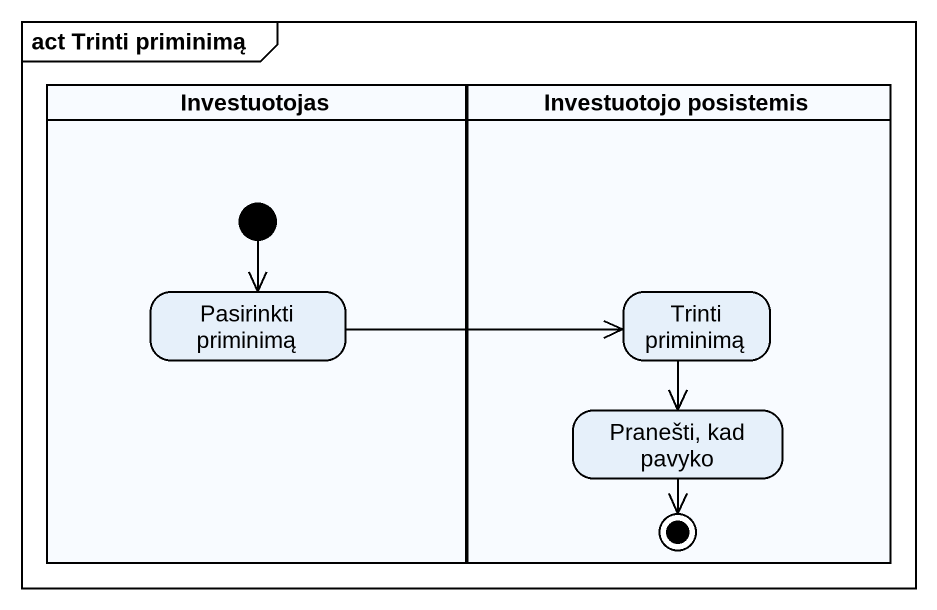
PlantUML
@startuml
mainframe act Trinti priminimą
hide empty description
state Investuotojas <<partition>> {
  state "Pasirinkti priminimą" as Pasirinkti_priminimą
  [*] --> Pasirinkti_priminimą
}
state "Investuotojo posistemis" as Investuotojo_posistemis <<partition>> {
  state "Trinti priminimą" as Trinti_priminimą
  state "Pranešti, kad pavyko" as Pranešti_kad_pavyko
  Pranešti_kad_pavyko --> [*]
}
Pasirinkti_priminimą -right-> Trinti_priminimą
Trinti_priminimą --> Pranešti_kad_pavyko
@enduml
